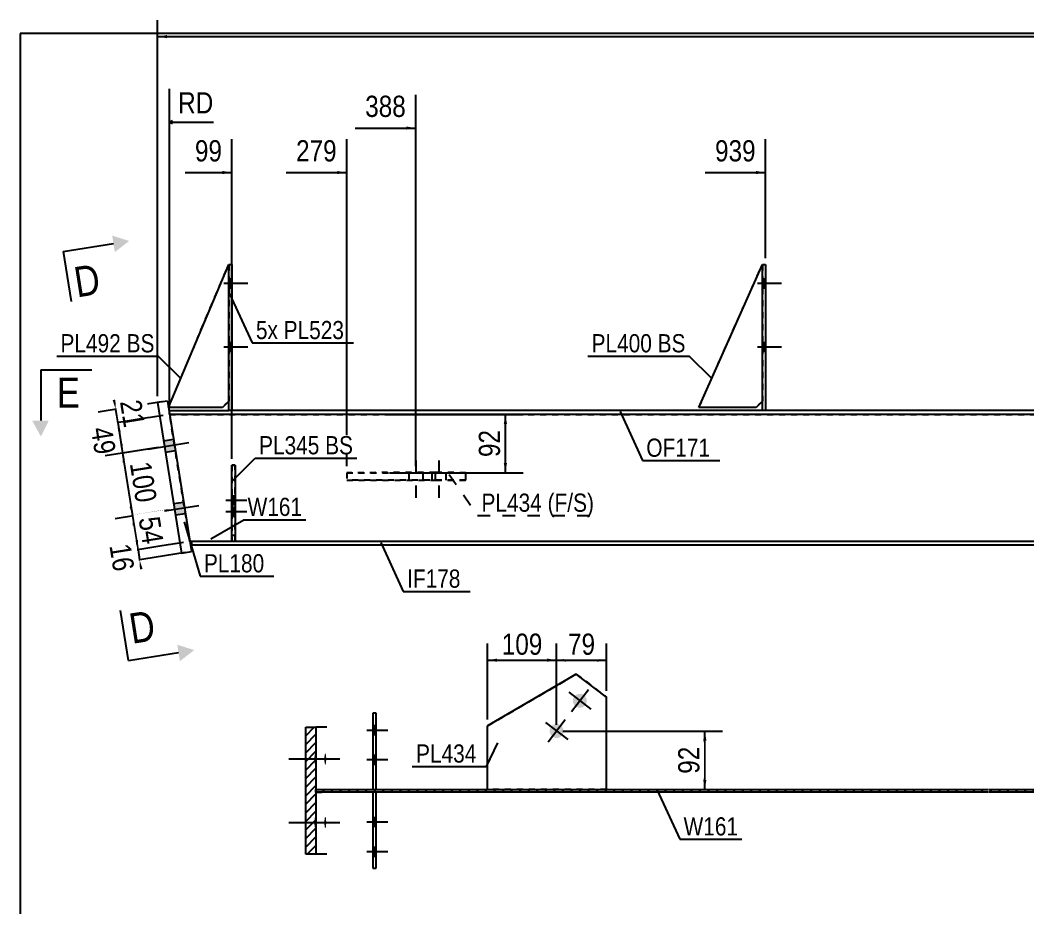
# Model space of a CAD drawing. Header units: millimetres. Extents: x -26 to 376, y -207 to 74.
# Drawn here: x -23.5 to 134.9, y -67.5 to 72 of the extents above; entities that cross this region are included whole.
import ezdxf

# ---------------------------------------------------------------- set-up
doc = ezdxf.new("R2010")
doc.units = ezdxf.units.MM
doc.linetypes.add('DXK_LINE_DOT1', pattern=[1.8814, 0.9407, -0.9407])
doc.linetypes.add('DXK_LINE_DOT2', pattern=[3.9198, 1.9599, -1.9599])
doc.styles.add('Arial Narrow', font='ARIALN.TTF', dxfattribs={"height": 0.2})

# ---------------------------------------------------------------- blocks, each defined once
blk = doc.blocks.new('Unknown-623544098-1210')
at = {"color": 5, "linetype": 'Continuous'}
for p, q in [((376.47, 69.96), (-23.53, 69.96)), ((-23.53, 69.96), (-23.53, -207.04))]:
    blk.add_line(p, q, dxfattribs=at)
blk = doc.blocks.new('Part-623544098-5576 - 1231')
at = {"color": 2, "linetype": 'Continuous'}
for p, q in [((83.32, 11.1), (93.32, 33.6)), ((92.32, 11.1), (83.32, 11.1)), ((93.32, 12.1), (92.32, 11.1))]:
    blk.add_line(p, q, dxfattribs=at)
blk = doc.blocks.new('Part-623544098-1456 - 1231')
at = {"color": 2, "linetype": 'Continuous'}
for p, q in [((93.32, 10.6), (93.32, 33.6)), ((93.32, 33.6), (93.82, 33.6)), ((93.82, 33.6), (93.82, 10.6)), ((93.82, 10.6), (93.32, 10.6))]:
    blk.add_line(p, q, dxfattribs=at)
blk = doc.blocks.new('Part-623544098-1325 - 1231')
at = {"color": 2, "linetype": 'Continuous'}
for p, q in [((3.48, -10.6), (3.48, -10)), ((9.82, -10), (3.48, -10)), ((152.21, -10.6), (3.48, -10.6)), ((152.21, -10), (10.32, -10))]:
    blk.add_line(p, q, dxfattribs=at)
at = {"color": 7, "linetype": 'DXK_LINE_DOT1'}
for p, q in [((10.32, -10), (9.82, -10)), ((152.21, -10), (152.21, -10.6))]:
    blk.add_line(p, q, dxfattribs=at)
blk = doc.blocks.new('Bolt-623544098-1257 - 1231')
at = {"color": 3, "linetype": 'DXK_LINE_DOT2'}
for p, q in [((38.75, 2.72), (38.75, -4.08)), ((42.4, 2.73), (42.4, -4.07)), ((37.65, 0.82), (37.65, -0.38)), ((39.85, 0.82), (39.85, -0.38)), ((41.3, 0.82), (41.3, -0.38)), ((43.5, 0.82), (43.5, -0.38))]:
    blk.add_line(p, q, dxfattribs=at)
blk = doc.blocks.new('Part-623544098-5569 - 1231')
at = {"color": 7, "linetype": 'DXK_LINE_DOT1'}
for p, q in [((9.82, 2), (9.82, -10)), ((10.32, 2), (9.82, 2)), ((10.32, -10), (10.32, 2))]:
    blk.add_line(p, q, dxfattribs=at)
blk = doc.blocks.new('Part-623544098-1281 - 1231')
at = {"color": 2, "linetype": 'Continuous'}
for p, q in [((-0.33, 12.1), (-1.91, 11.85)), ((-1.91, 11.85), (1.85, -11.85)), ((-0.33, 12.1), (3.43, -11.6)), ((1.85, -11.85), (3.43, -11.6))]:
    blk.add_line(p, q, dxfattribs=at)
blk = doc.blocks.new('Part-623544098-1303 - 1231')
at = {"color": 2, "linetype": 'Continuous'}
for p, q in [((0, 10), (0, 10.6)), ((0, 10.6), (9.32, 10.6)), ((354.37, 10), (0, 10)), ((93.32, 10.6), (9.82, 10.6)), ((177.32, 10.6), (93.82, 10.6))]:
    blk.add_line(p, q, dxfattribs=at)
at = {"color": 7, "linetype": 'DXK_LINE_DOT1'}
for p, q in [((9.82, 10.6), (9.32, 10.6)), ((346.01, 10.6), (93.32, 10.6))]:
    blk.add_line(p, q, dxfattribs=at)
blk = doc.blocks.new('Part-623544098-1400 - 1231')
at = {"color": 2, "linetype": 'Continuous'}
for p, q in [((9.32, 10.6), (9.32, 33.6)), ((9.32, 33.6), (9.82, 33.6)), ((9.82, 33.6), (9.82, 10.6)), ((9.82, 10.6), (9.32, 10.6))]:
    blk.add_line(p, q, dxfattribs=at)
blk = doc.blocks.new('Part-623544098-1422 - 1231')
at = {"color": 2, "linetype": 'Continuous'}
for p, q in [((9.82, -10), (9.82, 2)), ((9.82, 2), (10.32, 2)), ((10.32, 2), (10.32, -10)), ((10.32, -10), (9.82, -10))]:
    blk.add_line(p, q, dxfattribs=at)
at = {"color": 7, "linetype": 'DXK_LINE_DOT1'}
blk.add_line((9.82, -9), (10.32, -9), dxfattribs=at)
blk = doc.blocks.new('Part-623544098-1444 - 1231')
at = {"color": 7, "linetype": 'DXK_LINE_DOT1'}
for p, q in [((-0.18, 11.1), (9.32, 33.6)), ((9.32, 33.6), (9.32, 12.1)), ((8.32, 11.1), (-0.18, 11.1)), ((9.32, 12.1), (8.32, 11.1))]:
    blk.add_line(p, q, dxfattribs=at)
blk = doc.blocks.new('Bolt-623544098-1559 - 1231')
at = {"linetype": 'Continuous'}
for points in [[(93.82, 29.93), (93.82, 31.33), (93.32, 31.33), (93.32, 29.93)], [(93.82, 29.93), (93.82, 31.33), (93.32, 31.33), (93.32, 29.93)], [(93.82, 29.93), (93.82, 31.33), (93.32, 31.33), (93.32, 29.93)], [(93.82, 19.93), (93.82, 21.33), (93.32, 21.33), (93.32, 19.93)], [(93.82, 19.93), (93.82, 21.33), (93.32, 21.33), (93.32, 19.93)], [(93.82, 19.93), (93.82, 21.33), (93.32, 21.33), (93.32, 19.93)]]:
    blk.add_hatch(color=3, dxfattribs=at).paths.add_polyline_path(points)
at = {"color": 3, "linetype": 'Continuous'}
for p, q in [((92.52, 30.63), (96.32, 30.63)), ((92.52, 30.63), (96.32, 30.63)), ((92.52, 30.63), (96.32, 30.63)), ((93.32, 31.33), (93.82, 31.33)), ((93.32, 31.33), (93.82, 31.33)), ((93.32, 31.33), (93.82, 31.33)), ((93.32, 29.93), (93.82, 29.93)), ((93.32, 29.93), (93.82, 29.93)), ((93.32, 29.93), (93.82, 29.93)), ((92.52, 20.63), (96.32, 20.63)), ((92.52, 20.63), (96.32, 20.63)), ((92.52, 20.63), (96.32, 20.63)), ((93.32, 21.33), (93.82, 21.33)), ((93.32, 21.33), (93.82, 21.33)), ((93.32, 21.33), (93.82, 21.33)), ((93.32, 19.93), (93.82, 19.93)), ((93.32, 19.93), (93.82, 19.93)), ((93.32, 19.93), (93.82, 19.93))]:
    blk.add_line(p, q, dxfattribs=at)
blk = doc.blocks.new('Part-623544098-1512 - 1231')
at = {"color": 7, "linetype": 'DXK_LINE_DOT1'}
for p, q in [((41.85, 0.83), (27.88, 0.82)), ((27.88, 0.82), (27.88, -0.38)), ((27.88, 0.82), (46.61, 0.82)), ((41.85, -0.37), (41.85, 0.83)), ((46.61, 0.82), (41.85, 0.83)), ((46.61, -0.38), (46.61, 0.82)), ((27.88, -0.38), (41.85, -0.37)), ((46.61, -0.38), (27.88, -0.38)), ((27.88, -0.38), (27.88, -0.38)), ((41.85, -0.37), (46.61, -0.38)), ((46.61, -0.38), (46.61, -0.38))]:
    blk.add_line(p, q, dxfattribs=at)
blk = doc.blocks.new('Part-623544098-1550 - 1231')
at = {"color": 7, "linetype": 'DXK_LINE_DOT1'}
for p, q in [((3.18, -10), (0, 10)), ((0, 10), (354.37, 10)), ((9.82, -10), (3.48, -10)), ((345.01, -10), (10.32, -10))]:
    blk.add_line(p, q, dxfattribs=at)
at = {"color": 2, "linetype": 'Continuous'}
blk.add_line((3.48, -10), (3.18, -10), dxfattribs=at)
blk = doc.blocks.new('Bolt-623544098-1551 - 1231')
at = {"linetype": 'Continuous'}
for points in [[(-0.96, 5.83), (-0.67, 4.05), (0.91, 4.3), (0.62, 6.08)], [(-0.96, 5.83), (-0.67, 4.05), (0.91, 4.3), (0.62, 6.08)], [(0.61, -4.05), (0.9, -5.83), (2.48, -5.58), (2.19, -3.8)], [(0.61, -4.05), (0.9, -5.83), (2.48, -5.58), (2.19, -3.8)]]:
    blk.add_hatch(color=3, dxfattribs=at).paths.add_polyline_path(points)
at = {"color": 3, "linetype": 'Continuous'}
for p, q in [((-3.38, 4.53), (3.04, 5.55)), ((-3.38, 4.53), (3.04, 5.55)), ((-0.96, 5.83), (0.62, 6.08)), ((-0.96, 5.83), (0.62, 6.08)), ((-0.67, 4.05), (0.91, 4.3)), ((-0.67, 4.05), (0.91, 4.3)), ((-1.81, -5.35), (4.61, -4.33)), ((-1.81, -5.35), (4.61, -4.33)), ((0.61, -4.05), (2.19, -3.8)), ((0.61, -4.05), (2.19, -3.8)), ((0.9, -5.83), (2.48, -5.58)), ((0.9, -5.83), (2.48, -5.58))]:
    blk.add_line(p, q, dxfattribs=at)
blk = doc.blocks.new('Bolt-623544098-1553 - 1231')
at = {"linetype": 'Continuous'}
for points in [[(9.82, 29.93), (9.82, 31.33), (9.32, 31.33), (9.32, 29.93)], [(9.82, 29.93), (9.82, 31.33), (9.32, 31.33), (9.32, 29.93)], [(9.82, 29.93), (9.82, 31.33), (9.32, 31.33), (9.32, 29.93)], [(9.82, 19.93), (9.82, 21.33), (9.32, 21.33), (9.32, 19.93)], [(9.82, 19.93), (9.82, 21.33), (9.32, 21.33), (9.32, 19.93)], [(9.82, 19.93), (9.82, 21.33), (9.32, 21.33), (9.32, 19.93)]]:
    blk.add_hatch(color=3, dxfattribs=at).paths.add_polyline_path(points)
at = {"color": 3, "linetype": 'Continuous'}
for p, q in [((8.52, 30.63), (12.32, 30.63)), ((8.52, 30.63), (12.32, 30.63)), ((8.52, 30.63), (12.32, 30.63)), ((9.32, 31.33), (9.82, 31.33)), ((9.32, 31.33), (9.82, 31.33)), ((9.32, 31.33), (9.82, 31.33)), ((9.32, 29.93), (9.82, 29.93)), ((9.32, 29.93), (9.82, 29.93)), ((9.32, 29.93), (9.82, 29.93)), ((8.52, 20.63), (12.32, 20.63)), ((8.52, 20.63), (12.32, 20.63)), ((8.52, 20.63), (12.32, 20.63)), ((9.32, 21.33), (9.82, 21.33)), ((9.32, 21.33), (9.82, 21.33)), ((9.32, 21.33), (9.82, 21.33)), ((9.32, 19.93), (9.82, 19.93)), ((9.32, 19.93), (9.82, 19.93)), ((9.32, 19.93), (9.82, 19.93))]:
    blk.add_line(p, q, dxfattribs=at)
blk = doc.blocks.new('Part-623544098-5568 - 1231')
at = {"color": 7, "linetype": 'DXK_LINE_DOT1'}
for p, q in [((83.32, 11.1), (93.32, 33.6)), ((93.32, 33.6), (93.32, 12.1)), ((92.32, 11.1), (83.32, 11.1)), ((93.32, 12.1), (92.32, 11.1))]:
    blk.add_line(p, q, dxfattribs=at)
blk = doc.blocks.new('Part-623544098-5572 - 1231')
at = {"color": 2, "linetype": 'Continuous'}
for p, q in [((-0.18, 11.1), (9.32, 33.6)), ((8.32, 11.1), (-0.18, 11.1)), ((9.32, 12.1), (8.32, 11.1))]:
    blk.add_line(p, q, dxfattribs=at)
blk = doc.blocks.new('Bolt-623544098-5577 - 1231')
at = {"linetype": 'Continuous'}
for points in [[(9.82, -2.81), (9.82, -4.21), (10.32, -4.21), (10.32, -2.81)], [(9.82, -4.6), (9.82, -6), (10.32, -6), (10.32, -4.6)]]:
    blk.add_hatch(color=3, dxfattribs=at).paths.add_polyline_path(points)
at = {"color": 3, "linetype": 'Continuous'}
for p, q in [((9.82, -2.81), (10.32, -2.81)), ((8.87, -3.51), (12.17, -3.51)), ((9.82, -4.21), (10.32, -4.21)), ((9.82, -4.6), (10.32, -4.6)), ((8.87, -5.3), (12.17, -5.3)), ((9.82, -6), (10.32, -6))]:
    blk.add_line(p, q, dxfattribs=at)
blk = doc.blocks.new('Bolt-623544098-5592 - 1231')
at = {"color": 3, "linetype": 'DXK_LINE_DOT2'}
for p, q in [((9.82, -2.81), (10.32, -2.81)), ((8.87, -3.51), (12.17, -3.51)), ((9.82, -4.21), (10.32, -4.21)), ((9.82, -4.6), (10.32, -4.6)), ((8.87, -5.3), (12.17, -5.3)), ((9.82, -6), (10.32, -6))]:
    blk.add_line(p, q, dxfattribs=at)
blk = doc.blocks.new('Part-623544098-2353 - 2351')
at = {"linetype": 'Continuous'}
h = blk.add_hatch(dxfattribs=at)
h.set_pattern_fill('', scale=0.3, style=0, pattern_type=0)
h.set_pattern_definition([(45, (21.4235, -39.2446), (-0.67352, 0.67352), [])])
h.paths.add_polyline_path([(23.04, -39.24), (21.42, -39.24), (21.42, -59.24), (23.04, -59.24)])
at = {"color": 7, "linetype": 'DXK_LINE_DOT1'}
for p, q in [((21.42, -39.24), (23.04, -39.24)), ((23.04, -59.24), (21.42, -59.24))]:
    blk.add_line(p, q, dxfattribs=at)
at = {"color": 2, "linetype": 'Continuous'}
for p, q in [((21.42, -39.24), (23.04, -39.24)), ((21.42, -59.24), (21.42, -39.24)), ((24.76, -39.24), (23.04, -39.24)), ((23.04, -39.24), (23.04, -59.24)), ((23.04, -59.24), (21.42, -59.24)), ((24.76, -59.24), (23.04, -59.24))]:
    blk.add_line(p, q, dxfattribs=at)
blk = doc.blocks.new('Bolt-623544098-2370 - 2351')
at = {"linetype": 'Continuous'}
for points in [[(22.8, -44.24), (22.8, -44.06), (22.81, -43.88), (22.83, -43.72), (22.84, -43.58), (22.87, -43.47), (22.9, -43.39), (22.92, -43.35), (22.95, -43.35), (22.98, -43.39), (23.01, -43.47), (23.03, -43.58), (23.05, -43.72), (23.07, -43.88), (23.08, -44.06), (23.08, -44.24), (23.08, -44.43), (23.07, -44.61), (23.05, -44.77), (23.03, -44.91), (23.01, -45.02), (22.98, -45.1), (22.95, -45.14), (22.92, -45.14), (22.9, -45.1), (22.87, -45.02), (22.84, -44.91), (22.83, -44.77), (22.81, -44.61), (22.8, -44.43)], [(24.37, -44.24), (24.37, -44.06), (24.38, -43.88), (24.4, -43.72), (24.42, -43.58), (24.44, -43.47), (24.47, -43.39), (24.5, -43.35), (24.52, -43.35), (24.55, -43.39), (24.58, -43.47), (24.6, -43.58), (24.62, -43.72), (24.64, -43.88), (24.65, -44.06), (24.65, -44.24), (24.65, -44.43), (24.64, -44.61), (24.62, -44.77), (24.6, -44.91), (24.58, -45.02), (24.55, -45.1), (24.52, -45.14), (24.5, -45.14), (24.47, -45.1), (24.44, -45.02), (24.42, -44.91), (24.4, -44.77), (24.38, -44.61), (24.37, -44.43)], [(22.8, -54.24), (22.8, -54.06), (22.81, -53.88), (22.83, -53.72), (22.84, -53.58), (22.87, -53.47), (22.9, -53.39), (22.92, -53.35), (22.95, -53.35), (22.98, -53.39), (23.01, -53.47), (23.03, -53.58), (23.05, -53.72), (23.07, -53.88), (23.08, -54.06), (23.08, -54.24), (23.08, -54.43), (23.07, -54.61), (23.05, -54.77), (23.03, -54.91), (23.01, -55.02), (22.98, -55.1), (22.95, -55.14), (22.92, -55.14), (22.9, -55.1), (22.87, -55.02), (22.84, -54.91), (22.83, -54.77), (22.81, -54.61), (22.8, -54.43)], [(24.37, -54.24), (24.37, -54.06), (24.38, -53.88), (24.4, -53.72), (24.42, -53.58), (24.44, -53.47), (24.47, -53.39), (24.5, -53.35), (24.52, -53.35), (24.55, -53.39), (24.58, -53.47), (24.6, -53.58), (24.62, -53.72), (24.64, -53.88), (24.65, -54.06), (24.65, -54.24), (24.65, -54.43), (24.64, -54.61), (24.62, -54.77), (24.6, -54.91), (24.58, -55.02), (24.55, -55.1), (24.52, -55.14), (24.5, -55.14), (24.47, -55.1), (24.44, -55.02), (24.42, -54.91), (24.4, -54.77), (24.38, -54.61), (24.37, -54.43)]]:
    blk.add_hatch(color=3, dxfattribs=at).paths.add_polyline_path(points)
at = {"color": 3, "linetype": 'Continuous'}
for p, q in [((18.79, -44.24), (25.21, -44.24)), ((20.36, -44.24), (26.78, -44.24)), ((18.79, -54.24), (25.21, -54.24)), ((20.36, -54.24), (26.78, -54.24))]:
    blk.add_line(p, q, dxfattribs=at)
blk = doc.blocks.new('Bolt-623544098-2356 - 2351')
at = {"linetype": 'Continuous'}
for points in [[(64.58, -33.98), (64.81, -34.01), (65.03, -34.08), (65.23, -34.19), (65.4, -34.35), (65.53, -34.53), (65.62, -34.74), (65.67, -34.97), (65.67, -35.2), (65.62, -35.42), (65.53, -35.63), (65.4, -35.82), (65.23, -35.97), (65.03, -36.09), (64.81, -36.16), (64.58, -36.18), (64.35, -36.16), (64.13, -36.09), (63.93, -35.97), (63.76, -35.82), (63.63, -35.63), (63.53, -35.42), (63.48, -35.2), (63.48, -34.97), (63.53, -34.74), (63.63, -34.53), (63.76, -34.35), (63.93, -34.19), (64.13, -34.08), (64.35, -34.01)], [(60.92, -38.74), (61.15, -38.76), (61.37, -38.83), (61.57, -38.95), (61.74, -39.1), (61.87, -39.29), (61.97, -39.5), (62.02, -39.72), (62.02, -39.95), (61.97, -40.18), (61.87, -40.39), (61.74, -40.58), (61.57, -40.73), (61.37, -40.84), (61.15, -40.92), (60.92, -40.94), (60.69, -40.92), (60.47, -40.84), (60.27, -40.73), (60.1, -40.58), (59.97, -40.39), (59.88, -40.18), (59.83, -39.95), (59.83, -39.72), (59.88, -39.5), (59.97, -39.29), (60.1, -39.1), (60.27, -38.95), (60.47, -38.83), (60.69, -38.76)]]:
    blk.add_hatch(color=3, dxfattribs=at).paths.add_polyline_path(points)
at = {"color": 3, "linetype": 'Continuous'}
for p, q in [((62.83, -33.74), (66.32, -36.42)), ((65.92, -33.34), (63.24, -36.83)), ((59.18, -38.5), (62.67, -41.18)), ((62.26, -38.09), (59.58, -41.58))]:
    blk.add_line(p, q, dxfattribs=at)
blk = doc.blocks.new('Part-623544098-2375 - 2351')
at = {"linetype": 'Continuous'}
h = blk.add_hatch(dxfattribs=at)
h.set_pattern_fill('', scale=0.3, style=0, pattern_type=0)
h.set_pattern_definition([(45, (23.0436, -49.0446), (-0.6735192, 0.6735192), [])])
h.paths.add_polyline_path([(340.54, -49.04), (23.04, -49.04), (23.04, -49.44), (340.54, -49.44)])
at = {"color": 7, "linetype": 'DXK_LINE_DOT1'}
for p, q in [((23.04, -49.04), (24.76, -49.04)), ((23.04, -49.44), (24.76, -49.44))]:
    blk.add_line(p, q, dxfattribs=at)
at = {"color": 2, "linetype": 'Continuous'}
for p, q in [((23.04, -49.04), (128.78, -49.04)), ((23.04, -49.44), (23.04, -49.04)), ((128.88, -49.04), (251.13, -49.04)), ((128.78, -49.44), (23.04, -49.44)), ((251.13, -49.44), (128.88, -49.44))]:
    blk.add_line(p, q, dxfattribs=at)
blk = doc.blocks.new('Part-623544098-2402 - 2351')
at = {"color": 2, "linetype": 'Continuous'}
for p, q in [((64.02, -30.87), (50.05, -39.04)), ((64.02, -30.87), (64.02, -30.87)), ((68.78, -34.53), (64.02, -30.87)), ((68.78, -34.53), (68.78, -34.53)), ((68.78, -49.04), (68.78, -34.53)), ((50.05, -39.04), (50.05, -39.04)), ((50.05, -49.04), (50.05, -39.04))]:
    blk.add_line(p, q, dxfattribs=at)
at = {"color": 7, "linetype": 'DXK_LINE_DOT1'}
for p, q in [((50.05, -39.04), (64.02, -30.87)), ((64.02, -30.87), (68.78, -34.53)), ((50.05, -49.04), (68.78, -49.04)), ((68.78, -49.04), (50.05, -49.04))]:
    blk.add_line(p, q, dxfattribs=at)
blk = doc.blocks.new('Part-623544098-5707 - 2351')
at = {"color": 2, "linetype": 'Continuous'}
for p, q in [((32.5, -37.04), (32, -37.04)), ((32, -37.04), (32, -49.04)), ((32.5, -49.04), (32.5, -37.04))]:
    blk.add_line(p, q, dxfattribs=at)
at = {"color": 7, "linetype": 'DXK_LINE_DOT1'}
blk.add_line((32, -49.04), (32.5, -49.04), dxfattribs=at)
blk = doc.blocks.new('Part-623544098-2450 - 2351')
at = {"color": 2, "linetype": 'Continuous'}
for p, q in [((32, -49.44), (32, -61.44)), ((32.5, -61.44), (32.5, -49.44)), ((32, -61.44), (32.5, -61.44))]:
    blk.add_line(p, q, dxfattribs=at)
at = {"color": 7, "linetype": 'DXK_LINE_DOT1'}
blk.add_line((32.5, -49.44), (32, -49.44), dxfattribs=at)
blk = doc.blocks.new('Bolt-623544098-5715 - 2351')
at = {"linetype": 'Continuous'}
for points in [[(32, -53.44), (32, -54.84), (32.5, -54.84), (32.5, -53.44)], [(32, -58.11), (32, -59.51), (32.5, -59.51), (32.5, -58.11)]]:
    blk.add_hatch(color=3, dxfattribs=at).paths.add_polyline_path(points)
at = {"color": 3, "linetype": 'Continuous'}
for p, q in [((32, -53.44), (32.5, -53.44)), ((31.05, -54.14), (34.35, -54.14)), ((32, -54.84), (32.5, -54.84)), ((32, -58.11), (32.5, -58.11)), ((31.05, -58.81), (34.35, -58.81)), ((32, -59.51), (32.5, -59.51))]:
    blk.add_line(p, q, dxfattribs=at)
blk = doc.blocks.new('Bolt-623544098-5730 - 2351')
at = {"linetype": 'Continuous'}
for points in [[(32.5, -40.38), (32.5, -38.98), (32, -38.98), (32, -40.38)], [(32.5, -45.04), (32.5, -43.64), (32, -43.64), (32, -45.04)]]:
    blk.add_hatch(color=3, dxfattribs=at).paths.add_polyline_path(points)
at = {"color": 3, "linetype": 'Continuous'}
for p, q in [((32, -38.98), (32.5, -38.98)), ((31.05, -39.68), (34.35, -39.68)), ((32, -40.38), (32.5, -40.38)), ((31.05, -44.34), (34.35, -44.34)), ((32, -43.64), (32.5, -43.64)), ((32, -45.04), (32.5, -45.04))]:
    blk.add_line(p, q, dxfattribs=at)
blk = doc.blocks.new('StraightDimension-623544098-1566 - 1231')
at = {"linetype": 'Continuous'}
for points in [[(-8.48, 12.33), (-8.49, 10.81), (-8.97, 12.25)], [(-8.16, 7.18), (-8.15, 8.7), (-7.67, 7.26)]]:
    blk.add_hatch(color=4, dxfattribs=at).paths.add_polyline_path(points)
at = {"color": 4, "linetype": 'Continuous'}
for p, q in [((-1.32, 11.95), (-11.25, 10.37)), ((-0.99, 9.84), (-10.92, 8.26)), ((-8.49, 10.81), (-8.15, 8.7))]:
    blk.add_line(p, q, dxfattribs=at)
at = {"color": 0}
blk.add_wipeout([(-7.73, 6.98), (-2.89, 7.75), (-3.78, 13.35), (-8.62, 12.58)], dxfattribs=at)
at = {"color": 4, "style": 'Arial Narrow'}
blk.add_text('21', height=3.34, rotation=-80.9647, dxfattribs=at).set_placement((-7.82, 11.99))
blk = doc.blocks.new('StraightDimension-623544098-1586 - 1231')
at = {"linetype": 'Continuous'}
for points in [[(-8.16, 7.18), (-8.15, 8.7), (-7.67, 7.26)], [(-7.38, 5.41), (-7.39, 3.89), (-7.87, 5.33)]]:
    blk.add_hatch(color=4, dxfattribs=at).paths.add_polyline_path(points)
at = {"color": 4, "linetype": 'Continuous'}
for p, q in [((-0.99, 9.84), (-10.72, 8.3)), ((-8.15, 8.7), (-7.39, 3.89)), ((-1.8, 4.78), (-9.96, 3.48))]:
    blk.add_line(p, q, dxfattribs=at)
at = {"color": 0}
blk.add_wipeout([(-12.31, 2.71), (-7.47, 3.48), (-8.36, 9.07), (-13.2, 8.3)], dxfattribs=at)
at = {"color": 4, "style": 'Arial Narrow'}
blk.add_text('49', height=3.34, rotation=-80.9647, dxfattribs=at).set_placement((-12.4, 7.72))
blk = doc.blocks.new('StraightDimension-623544098-1599 - 1231')
at = {"linetype": 'Continuous'}
for points in [[(-7.4, 2.37), (-7.39, 3.89), (-6.91, 2.45)], [(-5.81, -4.46), (-5.82, -5.98), (-6.3, -4.54)]]:
    blk.add_hatch(color=4, dxfattribs=at).paths.add_polyline_path(points)
at = {"color": 4, "linetype": 'Continuous'}
for p, q in [((-1.8, 4.78), (-10.15, 3.45)), ((-7.39, 3.89), (-5.82, -5.98)), ((-0.23, -5.1), (-8.58, -6.42))]:
    blk.add_line(p, q, dxfattribs=at)
at = {"color": 0}
blk.add_wipeout([(-5.84, -4.87), (-1, -4.1), (-2.23, 3.6), (-7.07, 2.83)], dxfattribs=at)
at = {"color": 4, "style": 'Arial Narrow'}
blk.add_text('100', height=3.34, rotation=-80.9647, dxfattribs=at).set_placement((-6.27, 2.25))
blk = doc.blocks.new('StraightDimension-623544098-1610 - 1231')
at = {"linetype": 'Continuous'}
for points in [[(-5.83, -7.5), (-5.82, -5.98), (-5.34, -7.43)], [(-4.96, -9.78), (-4.97, -11.3), (-5.46, -9.85)]]:
    blk.add_hatch(color=4, dxfattribs=at).paths.add_polyline_path(points)
at = {"color": 4, "linetype": 'Continuous'}
for p, q in [((-0.23, -5.1), (-8.58, -6.42)), ((-5.82, -5.98), (-4.97, -11.3)), ((2.19, -10.16), (-7.74, -11.74))]:
    blk.add_line(p, q, dxfattribs=at)
at = {"color": 0}
blk.add_wipeout([(-4.8, -11.41), (0.04, -10.64), (-0.85, -5.05), (-5.69, -5.82)], dxfattribs=at)
at = {"color": 4, "style": 'Arial Narrow'}
blk.add_text('54', height=3.34, rotation=-80.9647, dxfattribs=at).set_placement((-4.89, -6.4))
blk = doc.blocks.new('StraightDimension-623544098-1631 - 1231')
at = {"linetype": 'Continuous'}
for points in [[(-4.96, -9.78), (-4.97, -11.3), (-5.46, -9.85)], [(-4.73, -14.42), (-4.72, -12.9), (-4.24, -14.34)]]:
    blk.add_hatch(color=4, dxfattribs=at).paths.add_polyline_path(points)
at = {"color": 4, "linetype": 'Continuous'}
for p, q in [((2.19, -10.16), (-7.54, -11.7)), ((2.45, -11.76), (-7.29, -13.3)), ((-4.97, -11.3), (-4.72, -12.9))]:
    blk.add_line(p, q, dxfattribs=at)
at = {"color": 0}
blk.add_wipeout([(-9.39, -15.69), (-4.55, -14.92), (-5.44, -9.32), (-10.28, -10.09)], dxfattribs=at)
at = {"color": 4, "style": 'Arial Narrow'}
blk.add_text('16', height=3.34, rotation=-80.9647, dxfattribs=at).set_placement((-9.48, -10.67))
blk = doc.blocks.new('StraightDimension-623544098-1694 - 1231')
at = {"linetype": 'Continuous'}
for points in [[(52.61, 8.5), (52.86, 10), (53.11, 8.5)], [(53.11, 2.32), (52.86, 0.82), (52.61, 2.32)]]:
    blk.add_hatch(color=4, dxfattribs=at).paths.add_polyline_path(points)
at = {"color": 4, "linetype": 'Continuous'}
for p, q in [((34.62, 10), (55.66, 10)), ((52.86, 0.82), (52.86, 10)), ((34.62, 0.82), (55.66, 0.82))]:
    blk.add_line(p, q, dxfattribs=at)
at = {"color": 0}
blk.add_wipeout([(52.71, 8.24), (47.81, 8.24), (47.81, 2.58), (52.71, 2.58)], dxfattribs=at)
at = {"color": 4, "style": 'Arial Narrow'}
blk.add_text('92', height=3.34, rotation=90.0002, dxfattribs=at).set_placement((52.01, 3.28))
blk = doc.blocks.new('StraightDimension-623544098-8246 - 1231')
at = {"linetype": 'Continuous'}
blk.add_hatch(color=4, dxfattribs=at).paths.add_polyline_path([(-0.41, 69.2), (-1.91, 69.45), (-0.41, 69.7)])
at = {"color": 4, "linetype": 'Continuous'}
for p, q in [((-1.91, 12.85), (-1.91, 72.05)), ((-1.91, 69.45), (354.37, 69.45))]:
    blk.add_line(p, q, dxfattribs=at)
blk = doc.blocks.new('StraightDimension-623544098-9795 - 1231')
at = {"linetype": 'Continuous'}
blk.add_hatch(color=4, dxfattribs=at).paths.add_polyline_path([(92.32, 48.31), (93.82, 48.06), (92.32, 47.81)])
at = {"color": 4, "linetype": 'Continuous'}
for p, q in [((93.82, 34.6), (93.82, 53.31)), ((84.3, 48.06), (93.82, 48.06))]:
    blk.add_line(p, q, dxfattribs=at)
at = {"color": 0}
blk.add_wipeout([(92.96, 49.11), (92.96, 54.01), (85.16, 54.01), (85.16, 49.11)], dxfattribs=at)
at = {"color": 4, "style": 'Arial Narrow'}
blk.add_text('939', height=3.34, dxfattribs=at).set_placement((85.86, 49.81))
blk = doc.blocks.new('StraightDimension-623544098-9796 - 1231')
at = {"linetype": 'Continuous'}
blk.add_hatch(color=4, dxfattribs=at).paths.add_polyline_path([(37.25, 55.31), (38.75, 55.06), (37.25, 54.81)])
at = {"color": 4, "linetype": 'Continuous'}
for p, q in [((38.75, 1.83), (38.75, 60.31)), ((29.22, 55.06), (38.75, 55.06))]:
    blk.add_line(p, q, dxfattribs=at)
at = {"color": 0}
blk.add_wipeout([(37.88, 56.11), (37.88, 61.01), (30.09, 61.01), (30.09, 56.11)], dxfattribs=at)
at = {"color": 4, "style": 'Arial Narrow'}
blk.add_text('388', height=3.34, dxfattribs=at).set_placement((30.79, 56.81))
blk = doc.blocks.new('StraightDimension-623544098-9797 - 1231')
at = {"linetype": 'Continuous'}
blk.add_hatch(color=4, dxfattribs=at).paths.add_polyline_path([(26.38, 48.31), (27.88, 48.06), (26.38, 47.81)])
at = {"color": 4, "linetype": 'Continuous'}
for p, q in [((27.88, 1.82), (27.88, 53.31)), ((18.35, 48.06), (27.88, 48.06))]:
    blk.add_line(p, q, dxfattribs=at)
at = {"color": 0}
blk.add_wipeout([(27.01, 49.11), (27.01, 54.01), (19.21, 54.01), (19.21, 49.11)], dxfattribs=at)
at = {"color": 4, "style": 'Arial Narrow'}
blk.add_text('279', height=3.34, dxfattribs=at).set_placement((19.91, 49.81))
blk = doc.blocks.new('StraightDimension-623544098-9798 - 1231')
at = {"linetype": 'Continuous'}
blk.add_hatch(color=4, dxfattribs=at).paths.add_polyline_path([(8.32, 48.31), (9.82, 48.06), (8.32, 47.81)])
at = {"color": 4, "linetype": 'Continuous'}
for p, q in [((9.82, 3), (9.82, 53.31)), ((2.43, 48.06), (9.82, 48.06))]:
    blk.add_line(p, q, dxfattribs=at)
at = {"color": 0, "linetype": 'Continuous'}
blk.add_wipeout([(7.59, 56.66), (7.59, 61.56), (0.65, 61.56), (0.65, 56.66)], dxfattribs=at)
at = {"color": 0}
blk.add_wipeout([(8.96, 49.11), (8.96, 54.01), (3.29, 54.01), (3.29, 49.11)], dxfattribs=at)
at = {"color": 4, "linetype": 'Continuous'}
for p, q in [((-0.03, 11), (-0.03, 61.21)), ((0.47, 56.21), (-0.03, 55.96)), ((0.47, 55.71), (-0.03, 55.96)), ((6.89, 55.96), (-0.03, 55.96))]:
    blk.add_line(p, q, dxfattribs=at)
at = {"color": 4, "linetype": 'Continuous', "style": 'Arial Narrow'}
blk.add_text('RD', height=3.34, dxfattribs=at).set_placement((1.35, 57.36))
at = {"color": 4, "style": 'Arial Narrow'}
blk.add_text('99', height=3.34, dxfattribs=at).set_placement((3.99, 49.81))
blk = doc.blocks.new('StraightDimension-623544098-2462 - 2351')
at = {"linetype": 'Continuous'}
for points in [[(84, -41.34), (84.25, -39.84), (84.5, -41.34)], [(84.5, -47.54), (84.25, -49.04), (84, -47.54)]]:
    blk.add_hatch(color=4, dxfattribs=at).paths.add_polyline_path(points)
at = {"color": 4, "linetype": 'Continuous'}
for p, q in [((61.92, -39.84), (87.05, -39.84)), ((84.25, -49.04), (84.25, -39.84)), ((51.05, -49.04), (87.05, -49.04))]:
    blk.add_line(p, q, dxfattribs=at)
at = {"color": 0}
blk.add_wipeout([(84.1, -41.61), (79.2, -41.61), (79.2, -47.27), (84.1, -47.27)], dxfattribs=at)
at = {"color": 4, "style": 'Arial Narrow'}
blk.add_text('92', height=3.34, rotation=90.0002, dxfattribs=at).set_placement((83.4, -46.57))
blk = doc.blocks.new('StraightDimension-623544098-2513 - 2351')
at = {"linetype": 'Continuous'}
for points in [[(62.42, -28.94), (60.92, -28.69), (62.42, -28.44)], [(67.28, -28.44), (68.78, -28.69), (67.28, -28.94)]]:
    blk.add_hatch(color=4, dxfattribs=at).paths.add_polyline_path(points)
at = {"color": 4, "linetype": 'Continuous'}
for p, q in [((60.92, -38.84), (60.92, -26.09)), ((68.78, -33.53), (68.78, -26.09)), ((60.92, -28.69), (68.78, -28.69))]:
    blk.add_line(p, q, dxfattribs=at)
at = {"color": 0}
blk.add_wipeout([(67.69, -28.54), (67.69, -23.64), (62.02, -23.64), (62.02, -28.54)], dxfattribs=at)
at = {"color": 4, "style": 'Arial Narrow'}
blk.add_text('79', height=3.34, dxfattribs=at).set_placement((62.72, -27.84))
blk = doc.blocks.new('StraightDimension-623544098-2523 - 2351')
at = {"linetype": 'Continuous'}
for points in [[(51.55, -28.94), (50.05, -28.69), (51.55, -28.44)], [(59.42, -28.44), (60.92, -28.69), (59.42, -28.94)]]:
    blk.add_hatch(color=4, dxfattribs=at).paths.add_polyline_path(points)
at = {"color": 4, "linetype": 'Continuous'}
for p, q in [((50.05, -38.04), (50.05, -26.09)), ((60.92, -38.84), (60.92, -26.09)), ((50.05, -28.69), (60.92, -28.69))]:
    blk.add_line(p, q, dxfattribs=at)
at = {"color": 0}
blk.add_wipeout([(59.38, -28.54), (59.38, -23.64), (51.59, -23.64), (51.59, -28.54)], dxfattribs=at)
at = {"color": 4, "style": 'Arial Narrow'}
blk.add_text('109', height=3.34, dxfattribs=at).set_placement((52.29, -27.84))
blk = doc.blocks.new('Mark-623544098-7930 - 1231')
at = {"color": 0}
blk.add_wipeout([(85.09, 3.32), (85.09, 6.32), (75.04, 6.32), (75.04, 3.32)], dxfattribs=at)
blk.add_wipeout([(85.09, 3.32), (85.09, 6.32), (75.04, 6.32), (75.04, 3.32)], dxfattribs=at)
at = {"color": 7, "linetype": 'Continuous'}
for p, q in [((70.9, 10.45), (74.44, 2.72)), ((74.44, 2.72), (86.59, 2.72))]:
    blk.add_line(p, q, dxfattribs=at)
at = {"color": 3, "style": 'Arial Narrow'}
blk.add_text('OF171', height=2.863, dxfattribs=at).set_placement((75.04, 3.32))
blk = doc.blocks.new('MarkSet-623544098-7822 - 1231')
at = {"color": 0}
for points in [[(23.59, 3.71), (23.59, 6.71), (14.09, 6.71), (14.09, 3.71)], [(28.87, 3.71), (28.87, 6.71), (24.49, 6.71), (24.49, 3.71)]]:
    blk.add_wipeout(points, dxfattribs=at)
for points in [[(23.59, 3.71), (23.59, 6.71), (14.09, 6.71), (14.09, 3.71)], [(28.87, 3.71), (28.87, 6.71), (24.49, 6.71), (24.49, 3.71)]]:
    blk.add_wipeout(points, dxfattribs=at)
at = {"color": 7, "linetype": 'Continuous'}
for p, q in [((9.95, -0.43), (13.49, 3.11)), ((13.49, 3.11), (29.47, 3.11))]:
    blk.add_line(p, q, dxfattribs=at)
at = {"color": 3, "style": 'Arial Narrow'}
for s, p in [('PL345', (14.09, 3.71)), ('BS', (24.49, 3.71))]:
    blk.add_text(s, height=2.863, dxfattribs=at).set_placement(p)
blk = doc.blocks.new('SectionMark-623544098-1877 - 1231')
at = {"linetype": 'Continuous'}
for points in [[(-9.03, 38.13), (-6.36, 37.29), (-8.62, 35.54)], [(1.21, -26.26), (3.87, -27.1), (1.62, -28.85)]]:
    blk.add_hatch(color=30, dxfattribs=at).paths.add_polyline_path(points)
at = {"color": 30, "linetype": 'Continuous'}
for p, q in [((-16.73, 35.64), (-8.83, 36.9)), ((-6.49, -28.75), (1.41, -27.5))]:
    blk.add_line(p, q, dxfattribs=at)
at = {"color": 0, "linetype": 'Continuous'}
for points in [[(-10.66, 29.01), (-11.45, 33.95), (-15.35, 33.33), (-14.57, 28.39)], [(-1.99, -25.51), (-2.78, -20.57), (-6.69, -21.19), (-5.9, -26.13)]]:
    blk.add_wipeout(points, dxfattribs=at)
at = {"color": 30, "linetype": 'Continuous'}
for p, q in [((-16.73, 35.64), (-15.48, 27.74)), ((-6.49, -28.75), (-7.75, -20.85))]:
    blk.add_line(p, q, dxfattribs=at)
at = {"color": 6, "linetype": 'Continuous', "style": 'Arial Narrow'}
for p in [(-14.57, 28.39), (-5.9, -26.13)]:
    blk.add_text('D', height=4.77, rotation=9.0355, dxfattribs=at).set_placement(p)
blk = doc.blocks.new('SectionMark-623544098-1879 - 1231')
at = {"linetype": 'Continuous'}
blk.add_hatch(color=30, dxfattribs=at).paths.add_polyline_path([(-19.01, 9.03), (-20.26, 6.53), (-21.64, 9.03)])
at = {"color": 30, "linetype": 'Continuous'}
for q in [(-12.26, 17.03), (-20.26, 9.03)]:
    blk.add_line((-20.26, 17.03), q, dxfattribs=at)
at = {"color": 0, "linetype": 'Continuous'}
blk.add_wipeout([(-14.11, 11.03), (-14.11, 16.03), (-17.76, 16.03), (-17.76, 11.03)], dxfattribs=at)
at = {"color": 6, "linetype": 'Continuous', "style": 'Arial Narrow'}
blk.add_text('E', height=4.77, dxfattribs=at).set_placement((-17.76, 11.03))
blk = doc.blocks.new('MarkSet-623544098-7922 - 1231')
at = {"color": 0}
for points in [[(75.93, 19.76), (75.93, 22.76), (66.43, 22.76), (66.43, 19.76)], [(81.21, 19.76), (81.21, 22.76), (76.83, 22.76), (76.83, 19.76)]]:
    blk.add_wipeout(points, dxfattribs=at)
for points in [[(75.93, 19.76), (75.93, 22.76), (66.43, 22.76), (66.43, 19.76)], [(81.21, 19.76), (81.21, 22.76), (76.83, 22.76), (76.83, 19.76)]]:
    blk.add_wipeout(points, dxfattribs=at)
at = {"color": 7, "linetype": 'Continuous'}
for p in [(65.83, 19.16), (85.35, 15.63)]:
    blk.add_line(p, (81.81, 19.16), dxfattribs=at)
at = {"color": 3, "style": 'Arial Narrow'}
for s, p in [('PL400', (66.43, 19.76)), ('BS', (76.83, 19.76))]:
    blk.add_text(s, height=2.863, dxfattribs=at).set_placement(p)
blk = doc.blocks.new('MarkSet-623544098-7864 - 1231')
at = {"color": 0}
for points in [[(17.06, 21.84), (17.06, 24.84), (13.59, 24.84), (13.59, 21.84)], [(27.46, 21.84), (27.46, 24.84), (17.96, 24.84), (17.96, 21.84)]]:
    blk.add_wipeout(points, dxfattribs=at)
for points in [[(17.06, 21.84), (17.06, 24.84), (13.59, 24.84), (13.59, 21.84)], [(27.46, 21.84), (27.46, 24.84), (17.96, 24.84), (17.96, 21.84)]]:
    blk.add_wipeout(points, dxfattribs=at)
at = {"color": 7, "linetype": 'Continuous'}
for p, q in [((9.45, 28.97), (12.99, 21.24)), ((12.99, 21.24), (28.96, 21.24))]:
    blk.add_line(p, q, dxfattribs=at)
at = {"color": 3, "style": 'Arial Narrow'}
for s, p in [('5x', (13.59, 21.84)), ('PL523', (17.96, 21.84))]:
    blk.add_text(s, height=2.863, dxfattribs=at).set_placement(p)
blk = doc.blocks.new('MarkSet-623544098-7878 - 1231')
at = {"color": 0}
for points in [[(-7.66, 19.76), (-7.66, 22.76), (-17.17, 22.76), (-17.17, 19.76)], [(-2.38, 19.76), (-2.38, 22.76), (-6.76, 22.76), (-6.76, 19.76)]]:
    blk.add_wipeout(points, dxfattribs=at)
for points in [[(-7.66, 19.76), (-7.66, 22.76), (-17.17, 22.76), (-17.17, 19.76)], [(-2.38, 19.76), (-2.38, 22.76), (-6.76, 22.76), (-6.76, 19.76)]]:
    blk.add_wipeout(points, dxfattribs=at)
at = {"color": 7, "linetype": 'Continuous'}
for p in [(-17.77, 19.16), (1.75, 15.63)]:
    blk.add_line(p, (-1.78, 19.16), dxfattribs=at)
at = {"color": 3, "style": 'Arial Narrow'}
for s, p in [('PL492', (-17.17, 19.76)), ('BS', (-6.76, 19.76))]:
    blk.add_text(s, height=2.863, dxfattribs=at).set_placement(p)
blk = doc.blocks.new('Mark-623544098-7927 - 1231')
at = {"color": 0}
blk.add_wipeout([(14.92, -14.87), (14.92, -11.87), (5.41, -11.87), (5.41, -14.87)], dxfattribs=at)
blk.add_wipeout([(14.92, -14.87), (14.92, -11.87), (5.41, -11.87), (5.41, -14.87)], dxfattribs=at)
at = {"color": 7, "linetype": 'Continuous'}
for p, q in [((2.31, -6.94), (4.81, -15.47)), ((4.81, -15.47), (16.42, -15.47))]:
    blk.add_line(p, q, dxfattribs=at)
at = {"color": 3, "style": 'Arial Narrow'}
blk.add_text('PL180', height=2.863, dxfattribs=at).set_placement((5.41, -14.87))
blk = doc.blocks.new('Mark-623544098-7933 - 1231')
at = {"color": 0}
blk.add_wipeout([(45.8, -17.28), (45.8, -14.28), (37.39, -14.28), (37.39, -17.28)], dxfattribs=at)
blk.add_wipeout([(45.8, -17.28), (45.8, -14.28), (37.39, -14.28), (37.39, -17.28)], dxfattribs=at)
at = {"color": 7, "linetype": 'Continuous'}
for p, q in [((33.25, -10.15), (36.79, -17.88)), ((36.79, -17.88), (47.3, -17.88))]:
    blk.add_line(p, q, dxfattribs=at)
at = {"color": 3, "style": 'Arial Narrow'}
blk.add_text('IF178', height=2.863, dxfattribs=at).set_placement((37.39, -17.28))
blk = doc.blocks.new('Mark-623544098-7942 - 1231')
at = {"color": 0}
for points in [[(58.6, -5.33), (58.6, -2.33), (49.1, -2.33), (49.1, -5.33)], [(66.8, -5.33), (66.8, -2.33), (59.5, -2.33), (59.5, -5.33)]]:
    blk.add_wipeout(points, dxfattribs=at)
for points in [[(58.6, -5.33), (58.6, -2.33), (49.1, -2.33), (49.1, -5.33)], [(66.8, -5.33), (66.8, -2.33), (59.5, -2.33), (59.5, -5.33)]]:
    blk.add_wipeout(points, dxfattribs=at)
at = {"color": 7, "linetype": 'DXK_LINE_DOT2'}
for p, q in [((44.02, 0.55), (48.5, -5.93)), ((48.5, -5.93), (67.4, -5.93))]:
    blk.add_line(p, q, dxfattribs=at)
at = {"color": 3, "style": 'Arial Narrow'}
for s, p in [('PL434', (49.1, -5.33)), ('(F/', (59.5, -5.33)), ('S)', (63.52, -5.33))]:
    blk.add_text(s, height=2.863, dxfattribs=at).set_placement(p)
blk = doc.blocks.new('Mark-623544098-7948 - 1231')
at = {"color": 0}
blk.add_wipeout([(20.87, -5.99), (20.87, -2.99), (12.28, -2.99), (12.28, -5.99)], dxfattribs=at)
blk.add_wipeout([(20.87, -5.99), (20.87, -2.99), (12.28, -2.99), (12.28, -5.99)], dxfattribs=at)
at = {"color": 7, "linetype": 'Continuous'}
for p, q in [((6.48, -9.59), (11.68, -6.59)), ((11.68, -6.59), (21.47, -6.59))]:
    blk.add_line(p, q, dxfattribs=at)
at = {"color": 3, "style": 'Arial Narrow'}
blk.add_text('W161', height=2.863, dxfattribs=at).set_placement((12.28, -5.99))
blk = doc.blocks.new('Mark-623544098-8504 - 2351')
at = {"color": 0}
blk.add_wipeout([(89.5, -56.28), (89.5, -53.28), (80.91, -53.28), (80.91, -56.28)], dxfattribs=at)
blk.add_wipeout([(89.5, -56.28), (89.5, -53.28), (80.91, -53.28), (80.91, -56.28)], dxfattribs=at)
at = {"color": 7, "linetype": 'Continuous'}
for p, q in [((76.77, -49.14), (80.31, -56.88)), ((80.31, -56.88), (90.1, -56.88))]:
    blk.add_line(p, q, dxfattribs=at)
at = {"color": 3, "style": 'Arial Narrow'}
blk.add_text('W161', height=2.863, dxfattribs=at).set_placement((80.91, -56.28))
blk = doc.blocks.new('Mark-623544098-8512 - 2351')
at = {"color": 7, "linetype": 'Continuous'}
blk.add_line((51.64, -41.69), (49.81, -45.41), dxfattribs=at)
at = {"color": 0}
blk.add_wipeout([(48.31, -44.81), (48.31, -41.81), (38.8, -41.81), (38.8, -44.81)], dxfattribs=at)
blk.add_wipeout([(48.31, -44.81), (48.31, -41.81), (38.8, -41.81), (38.8, -44.81)], dxfattribs=at)
at = {"color": 7, "linetype": 'Continuous'}
blk.add_line((38.2, -45.41), (49.81, -45.41), dxfattribs=at)
at = {"color": 3, "style": 'Arial Narrow'}
blk.add_text('PL434', height=2.863, dxfattribs=at).set_placement((38.8, -44.81))

msp = doc.modelspace()

# ---------------------------------------------------------------- block references
for name in ['Unknown-623544098-1210', 'Part-623544098-1444 - 1231', 'Part-623544098-5572 - 1231', 'Part-623544098-1400 - 1231', 'Part-623544098-5576 - 1231', 'Part-623544098-5568 - 1231', 'Part-623544098-1456 - 1231', 'Bolt-623544098-1553 - 1231', 'Bolt-623544098-1559 - 1231', 'Part-623544098-1281 - 1231', 'Part-623544098-1303 - 1231', 'Part-623544098-1550 - 1231', 'Bolt-623544098-1551 - 1231', 'Part-623544098-5569 - 1231', 'Part-623544098-1422 - 1231', 'Bolt-623544098-1257 - 1231', 'Part-623544098-1512 - 1231', 'Bolt-623544098-5577 - 1231', 'Bolt-623544098-5592 - 1231', 'Part-623544098-1325 - 1231', 'Part-623544098-2402 - 2351', 'Bolt-623544098-2356 - 2351', 'Part-623544098-5707 - 2351', 'Part-623544098-2353 - 2351', 'Bolt-623544098-5730 - 2351', 'Bolt-623544098-2370 - 2351', 'Part-623544098-2375 - 2351', 'Part-623544098-2450 - 2351', 'Bolt-623544098-5715 - 2351']:
    msp.add_blockref(name, (0, 0))

# ---------------------------------------------------------------- next in the draw order: block references
for name in ['StraightDimension-623544098-1566 - 1231', 'StraightDimension-623544098-1694 - 1231', 'Mark-623544098-7933 - 1231', 'StraightDimension-623544098-2513 - 2351', 'StraightDimension-623544098-2462 - 2351']:
    msp.add_blockref(name, (0, 0))

# ---------------------------------------------------------------- next in the draw order: block references
for name in ['StraightDimension-623544098-8246 - 1231', 'StraightDimension-623544098-1586 - 1231', 'Mark-623544098-7942 - 1231', 'StraightDimension-623544098-2523 - 2351', 'Mark-623544098-8512 - 2351', 'Mark-623544098-8504 - 2351']:
    msp.add_blockref(name, (0, 0))

# ---------------------------------------------------------------- next in the draw order: block references
for name in ['StraightDimension-623544098-9796 - 1231', 'StraightDimension-623544098-9797 - 1231', 'StraightDimension-623544098-9795 - 1231', 'Mark-623544098-7930 - 1231', 'StraightDimension-623544098-1599 - 1231']:
    msp.add_blockref(name, (0, 0))

# ---------------------------------------------------------------- next in the draw order: block references
for name in ['StraightDimension-623544098-9798 - 1231', 'StraightDimension-623544098-1610 - 1231']:
    msp.add_blockref(name, (0, 0))

# ---------------------------------------------------------------- next in the draw order: block references
for name in ['MarkSet-623544098-7864 - 1231', 'MarkSet-623544098-7822 - 1231', 'StraightDimension-623544098-1631 - 1231']:
    msp.add_blockref(name, (0, 0))

# ---------------------------------------------------------------- next in the draw order: block references
msp.add_blockref('SectionMark-623544098-1877 - 1231', (0, 0))

# ---------------------------------------------------------------- next in the draw order: block references
for name in ['SectionMark-623544098-1879 - 1231', 'Mark-623544098-7927 - 1231']:
    msp.add_blockref(name, (0, 0))

# ---------------------------------------------------------------- next in the draw order: block references
for name in ['MarkSet-623544098-7878 - 1231', 'MarkSet-623544098-7922 - 1231', 'Mark-623544098-7948 - 1231']:
    msp.add_blockref(name, (0, 0))

doc.saveas('drawing.dxf')
